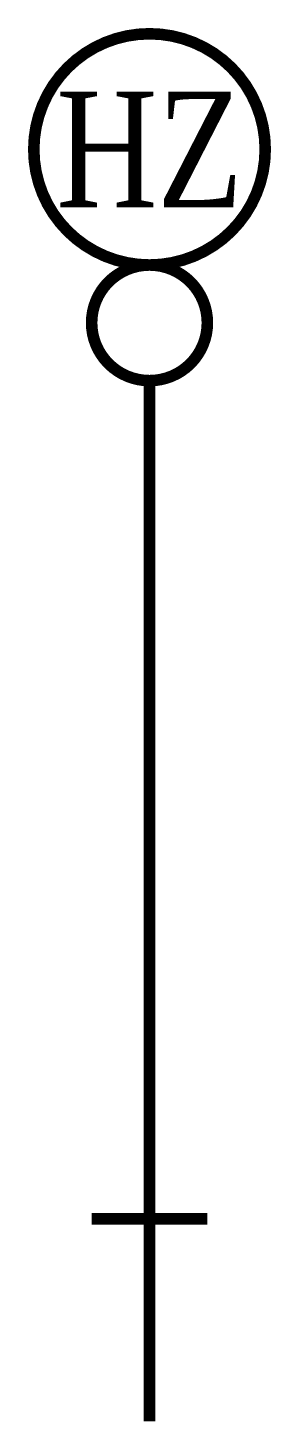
# Model space of a CAD drawing. Header units: millimetres. Extents: x -2.1 to 2.1, y -0.1 to 24.1.
import ezdxf
from ezdxf.enums import TextEntityAlignment as Align

# ---------------------------------------------------------------- set-up
doc = ezdxf.new("R2010")
doc.units = ezdxf.units.MM
doc.styles.add('CHINESE', font='TIMES.TTF', dxfattribs={"width": 0.8, "height": 3})

msp = doc.modelspace()

# ---------------------------------------------------------------- linework, layer by layer
at = {"const_width": 0.2}
for points in [[(-2, 22, 1), (2, 22, 1)], [(-1, 19, 1), (1, 19, 1)]]:
    msp.add_lwpolyline(points, format="xyb", close=True, dxfattribs=at)
for points in [[(0, 0), (0, 18)], [(-1, 3.5), (1, 3.5)]]:
    msp.add_lwpolyline(points, dxfattribs=at)

# ---------------------------------------------------------------- texts
at = {"style": 'CHINESE', "width": 0.8}
msp.add_attdef('HZ', text='24', height=2, dxfattribs=at).set_placement((0, 22), align=Align.MIDDLE)

doc.saveas('drawing.dxf')
